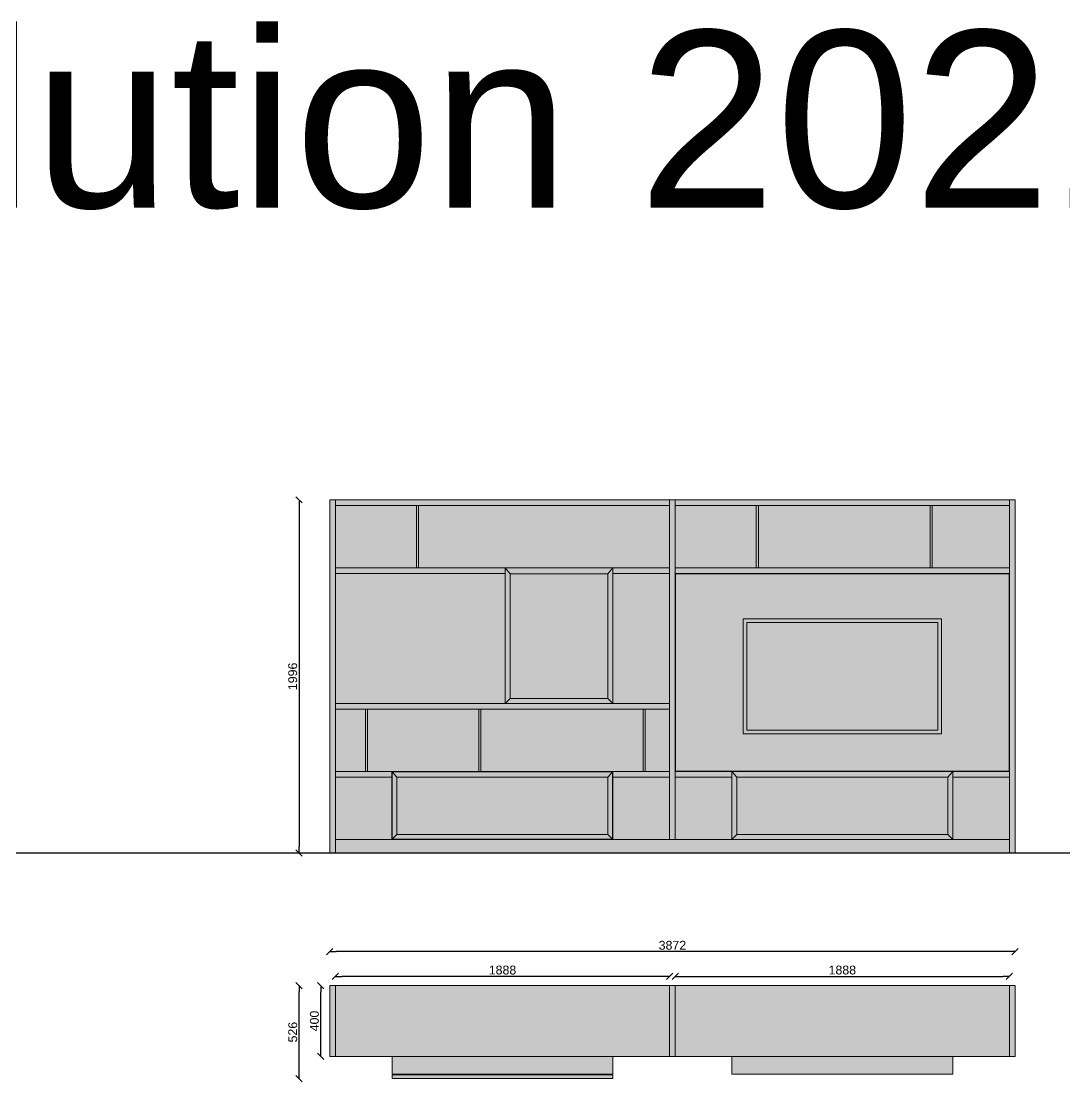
# Model space of a CAD drawing. Header units: inches. Extents: x -2150 to 187520, y -61540 to -22885.
# Drawn here: x 6746 to 12642, y -31187 to -25192 of the extents above; entities that cross this region are included whole.
import ezdxf

# ---------------------------------------------------------------- set-up
doc = ezdxf.new("R2010")
doc.units = ezdxf.units.IN
doc.header["$MEASUREMENT"] = 0
doc.set_wipeout_variables(frame=1)
for name, color, linetype, lineweight in [('Linee arredi', 3, 'Continuous', 20), ('Nessuna', 7, 'Continuous', 5), ('Retino arredi', 7, 'Continuous', 0)]:
    doc.layers.add(name, color=color, linetype=linetype, lineweight=lineweight)
doc.layers.add('Quote', color=5, linetype='Continuous')
doc.styles.add('AI', font='Arial.ttf')
doc.styles.add('Arial', font='Arial.ttf')
doc.dimstyles.new('M&C_quote arredo', dxfattribs={"dimtxt": 50, "dimasz": 35.34668, "dimexe": 0, "dimexo": 0, "dimgap": 10, "dimtad": 1, "dimdec": 0, "dimtxsty": 'Arial', "dimblk": 'VW_SLASH', "dimcen": 0, "dimse1": 1, "dimse2": 1, "dimazin": 0, "dimtfac": 1, "dimtdec": 0, "dimtix": 1, "dimtmove": 0, "dimatfit": 0, "dimldrblk": 'VW_SLASH', "dimfxl": 0, "dimfxlon": 1, "dimfrac": 2, "dimtolj": 1, "dimarcsym": 0})

# ---------------------------------------------------------------- blocks, each defined once
blk = doc.blocks.new('Gruppo-13')
at = {"layer": 'Retino arredi'}
h = blk.add_hatch(color=253, dxfattribs=at)
h.dxf.hatch_style = 1
h.paths.add_polyline_path([(-9187.3, -1123), (-8067.3, -1123), (-8067.3, -1773), (-9187.3, -1773)])
at = {"layer": 'Linee arredi', "lineweight": 5, "transparency": 33554687, "flags": 128}
for points in [[(-9187.3, -1123), (-8067.3, -1123), (-8067.3, -1773), (-9187.3, -1773)], [(-9167.3, -1143), (-8087.3, -1143), (-8087.3, -1753), (-9167.3, -1753)]]:
    blk.add_lwpolyline(points, close=True, dxfattribs=at)
blk = doc.blocks.new('VW_SLASH')
at = {"color": 0, "linetype": 'ByBlock', "lineweight": -2, "transparency": 16777216}
blk.add_line((0, 0), (-1, 0), dxfattribs=at)
at = {"color": 0, "linetype": 'Continuous', "lineweight": -2, "transparency": 16777216, "flags": 128}
blk.add_lwpolyline([(0.5, 0.5), (-0.5, -0.5)], dxfattribs=at)
blk = doc.blocks.new('*D249')
at = {"layer": 'Defpoints', "color": 0, "transparency": 16777216}
for p in [(8489, -30451.5), (8489, -30643.6), (12361, -30643.6)]:
    blk.add_point(p, dxfattribs=at)
at = {"layer": 'Quote', "color": 0, "lineweight": -2, "transparency": 16777216}
blk.add_line((12325.6, -30451.5), (8524.3, -30451.5), dxfattribs=at)
at = {"layer": 'Quote', "color": 0, "lineweight": -2, "transparency": 16777216, "xscale": 35.3466796875, "yscale": 35.3466796875, "zscale": 35.3466796875, "rotation": 180}
blk.add_blockref('VW_SLASH', (8489, -30451.5), dxfattribs=at)
at = {"layer": 'Quote', "color": 0, "lineweight": -2, "transparency": 16777216, "xscale": 35.3466796875, "yscale": 35.3466796875, "zscale": 35.3466796875}
blk.add_blockref('VW_SLASH', (12361, -30451.5), dxfattribs=at)
at = {"layer": 'Quote', "color": 0, "transparency": 16777216, "insert": (10425, -30416), "char_height": 50, "attachment_point": 5, "style": 'Arial'}
blk.add_mtext('\\A1;3872', dxfattribs=at)
blk = doc.blocks.new('*D250')
at = {"layer": 'Defpoints', "color": 0, "transparency": 16777216}
for p in [(8437.6, -30643.6), (8489, -30643.6), (8489, -31043.6)]:
    blk.add_point(p, dxfattribs=at)
at = {"layer": 'Quote', "color": 0, "lineweight": -2, "transparency": 16777216}
blk.add_line((8437.6, -31008.3), (8437.6, -30679), dxfattribs=at)
at = {"layer": 'Quote', "color": 0, "lineweight": -2, "transparency": 16777216, "xscale": 35.3466796875, "yscale": 35.3466796875, "zscale": 35.3466796875}
for p, rotation in [((8437.6, -30643.6), 90), ((8437.6, -31043.6), 270)]:
    blk.add_blockref('VW_SLASH', p, dxfattribs=dict(at, rotation=rotation))
at = {"layer": 'Quote', "color": 0, "transparency": 16777216, "insert": (8402.1, -30843.6), "char_height": 50, "attachment_point": 5, "rotation": 90, "style": 'Arial'}
blk.add_mtext('\\A1;400', dxfattribs=at)
blk = doc.blocks.new('*D251')
at = {"layer": 'Defpoints', "color": 0, "transparency": 16777216}
for p in [(8489, -27897.6), (8315.4, -29893.6), (8489, -29893.6)]:
    blk.add_point(p, dxfattribs=at)
at = {"layer": 'Quote', "color": 0, "lineweight": -2, "transparency": 16777216}
blk.add_line((8315.4, -27933), (8315.4, -29858.3), dxfattribs=at)
at = {"layer": 'Quote', "color": 0, "lineweight": -2, "transparency": 16777216, "xscale": 35.3466796875, "yscale": 35.3466796875, "zscale": 35.3466796875}
for p, rotation in [((8315.4, -27897.6), 90), ((8315.4, -29893.6), 270)]:
    blk.add_blockref('VW_SLASH', p, dxfattribs=dict(at, rotation=rotation))
at = {"layer": 'Quote', "color": 0, "transparency": 16777216, "insert": (8279.9, -28895.6), "char_height": 50, "attachment_point": 5, "rotation": 90, "style": 'Arial'}
blk.add_mtext('\\A1;1996', dxfattribs=at)
blk = doc.blocks.new('*D252')
at = {"layer": 'Defpoints', "color": 0, "transparency": 16777216}
for p in [(8521, -30591.5), (8521, -30643.6), (10409, -30643.6)]:
    blk.add_point(p, dxfattribs=at)
at = {"layer": 'Quote', "color": 0, "lineweight": -2, "transparency": 16777216}
blk.add_line((10373.6, -30591.5), (8556.3, -30591.5), dxfattribs=at)
at = {"layer": 'Quote', "color": 0, "lineweight": -2, "transparency": 16777216, "xscale": 35.3466796875, "yscale": 35.3466796875, "zscale": 35.3466796875, "rotation": 180}
blk.add_blockref('VW_SLASH', (8521, -30591.5), dxfattribs=at)
at = {"layer": 'Quote', "color": 0, "lineweight": -2, "transparency": 16777216, "xscale": 35.3466796875, "yscale": 35.3466796875, "zscale": 35.3466796875}
blk.add_blockref('VW_SLASH', (10409, -30591.5), dxfattribs=at)
at = {"layer": 'Quote', "color": 0, "transparency": 16777216, "insert": (9465, -30556), "char_height": 50, "attachment_point": 5, "style": 'Arial'}
blk.add_mtext('\\A1;1888', dxfattribs=at)
blk = doc.blocks.new('*D253')
at = {"layer": 'Defpoints', "color": 0, "transparency": 16777216}
for p in [(8315.4, -30643.6), (8489, -30643.6), (8841, -31169.6)]:
    blk.add_point(p, dxfattribs=at)
at = {"layer": 'Quote', "color": 0, "lineweight": -2, "transparency": 16777216}
blk.add_line((8315.4, -31134.3), (8315.4, -30679), dxfattribs=at)
at = {"layer": 'Quote', "color": 0, "lineweight": -2, "transparency": 16777216, "xscale": 35.3466796875, "yscale": 35.3466796875, "zscale": 35.3466796875}
for p, rotation in [((8315.4, -30643.6), 90), ((8315.4, -31169.6), 270)]:
    blk.add_blockref('VW_SLASH', p, dxfattribs=dict(at, rotation=rotation))
at = {"layer": 'Quote', "color": 0, "transparency": 16777216, "insert": (8279.9, -30906.6), "char_height": 50, "attachment_point": 5, "rotation": 90, "style": 'Arial'}
blk.add_mtext('\\A1;526', dxfattribs=at)
blk = doc.blocks.new('*D254')
at = {"layer": 'Defpoints', "color": 0, "transparency": 16777216}
for p in [(12329, -30591.5), (10441, -30643.6), (12329, -30643.6)]:
    blk.add_point(p, dxfattribs=at)
at = {"layer": 'Quote', "color": 0, "lineweight": -2, "transparency": 16777216}
blk.add_line((10476.3, -30591.5), (12293.6, -30591.5), dxfattribs=at)
at = {"layer": 'Quote', "color": 0, "lineweight": -2, "transparency": 16777216, "xscale": 35.3466796875, "yscale": 35.3466796875, "zscale": 35.3466796875, "rotation": 180}
blk.add_blockref('VW_SLASH', (10441, -30591.5), dxfattribs=at)
at = {"layer": 'Quote', "color": 0, "lineweight": -2, "transparency": 16777216, "xscale": 35.3466796875, "yscale": 35.3466796875, "zscale": 35.3466796875}
blk.add_blockref('VW_SLASH', (12329, -30591.5), dxfattribs=at)
at = {"layer": 'Quote', "color": 0, "transparency": 16777216, "insert": (11385, -30556), "char_height": 50, "attachment_point": 5, "style": 'Arial'}
blk.add_mtext('\\A1;1888', dxfattribs=at)

msp = doc.modelspace()

# ---------------------------------------------------------------- hatches: boundary and pattern name
at = {"layer": 'Nessuna', "linetype": 'Continuous', "lineweight": 5, "transparency": 33554534}
h = msp.add_hatch(color=256, dxfattribs=at)
h.set_gradient(color1=(255, 255, 255), color2=(154, 154, 154))
h.paths.add_polyline_path([(8842, -29435.6), (10086, -29435.6), (10086, -29815.6), (8842, -29815.6)])
at = {"layer": 'Retino arredi'}
h = msp.add_hatch(color=253, dxfattribs=at)
h.dxf.hatch_style = 1
h.paths.add_polyline_path([(12009, -29433.6), (10761, -29433.6), (10761, -29817.6), (12009, -29817.6)])
h = msp.add_hatch(color=253, dxfattribs=at)
h.dxf.hatch_style = 1
h.paths.add_polyline_path([(8842, -29435.6), (10086, -29435.6), (10086, -29815.6), (8842, -29815.6)])

# ---------------------------------------------------------------- linework, layer by layer
msp.add_line((-2149.6, -29893.6), (40321.6, -29893.6))

# ---------------------------------------------------------------- texts
at = {"insert": (682.6, -25245.5), "char_height": 1000, "width": 77910.081, "attachment_point": 1, "style": 'AI'}
msp.add_mtext('Smart Solution 2021', dxfattribs=at)

# ---------------------------------------------------------------- wipeouts: each hides what was drawn before it
at = {"color": 255, "linetype": 'Continuous', "lineweight": 5, "transparency": 33554687}
msp.add_wipeout([(8489, -30643.6), (12361, -30643.6), (12361, -31043.6), (8489, -31043.6)], dxfattribs=at).dxf.layer = 'Nessuna'

# ---------------------------------------------------------------- next in the draw order: hatches: boundary and pattern name
at = {"layer": 'Retino arredi'}
h = msp.add_hatch(color=256, dxfattribs=at)
h.dxf.hatch_style = 1
h.paths.add_polyline_path([(8489, -30643.6), (12361, -30643.6), (12361, -31043.6), (8489, -31043.6)])

# ---------------------------------------------------------------- next in the draw order: linework, layer by layer
at = {"layer": 'Linee arredi'}
msp.add_lwpolyline([(8489, -30643.6), (12361, -30643.6), (12361, -31043.6), (8489, -31043.6)], close=True, dxfattribs=at)

# ---------------------------------------------------------------- next in the draw order: dimensions: what is measured, and where the dimension line sits
at = {"layer": 'Quote', "color": 7}
dim = msp.add_linear_dim(base=(8489, -30451.5), p1=(12361, -30643.6), p2=(8489, -30643.6), dimstyle='M&C_quote arredo', override={"dimpost": '<>', "dimtmove": 1}, dxfattribs=at)
dim.commit()
dim.dimension.update_dxf_attribs({"geometry": '*D249', "text_midpoint": (10425, -30416)})
dim = msp.add_linear_dim(base=(8437.6, -30643.6), p1=(8489, -31043.6), p2=(8489, -30643.6), angle=270, dimstyle='M&C_quote arredo', override={"dimpost": '<>', "dimtmove": 1}, dxfattribs=at)
dim.commit()
dim.dimension.update_dxf_attribs({"geometry": '*D250', "text_midpoint": (8402.1, -30843.6)})

# ---------------------------------------------------------------- next in the draw order: wipeouts: each hides what was drawn before it
at = {"color": 255, "linetype": 'Continuous', "lineweight": 5, "transparency": 33554687}
msp.add_wipeout([(8489, -27897.6), (12361, -27897.6), (12361, -29893.6), (8489, -29893.6)], dxfattribs=at).dxf.layer = 'Nessuna'

# ---------------------------------------------------------------- next in the draw order: hatches: boundary and pattern name
at = {"layer": 'Nessuna', "linetype": 'Continuous', "lineweight": 0, "true_color": 0x777777, "transparency": 33554687}
for points in [[(8979, -27929.6), (8991, -27929.6), (8991, -28281.6), (8979, -28281.6)], [(10899, -27929.6), (10911, -27929.6), (10911, -28281.6), (10899, -28281.6)], [(11881, -27929.6), (11893, -27929.6), (11893, -28281.6), (11881, -28281.6)]]:
    msp.add_hatch(color=8, dxfattribs=at).paths.add_polyline_path(points)

# ---------------------------------------------------------------- next in the draw order: linework, layer by layer
at = {"layer": 'Linee arredi'}
for points in [[(8979, -27929.6), (8991, -27929.6), (8991, -28281.6), (8979, -28281.6)], [(10899, -27929.6), (10911, -27929.6), (10911, -28281.6), (10899, -28281.6)], [(11881, -27929.6), (11893, -27929.6), (11893, -28281.6), (11881, -28281.6)]]:
    msp.add_lwpolyline(points, close=True, dxfattribs=at)
at = {"layer": 'Nessuna', "color": 7, "linetype": 'Continuous', "lineweight": 5, "transparency": 33554687, "flags": 128}
for points in [[(8489, -27897.6), (12361, -27897.6), (12361, -29893.6), (8489, -29893.6)], [(10443, -28315.6), (12327, -28315.6), (12327, -29431.6), (10443, -29431.6)]]:
    msp.add_lwpolyline(points, close=True, dxfattribs=at)

# ---------------------------------------------------------------- next in the draw order: block references
at = {"color": 7, "transparency": 33554687}
msp.add_blockref('Gruppo-13', (20012.3, -27447.6), dxfattribs=at)

# ---------------------------------------------------------------- next in the draw order: wipeouts: each hides what was drawn before it
at = {"color": 255, "linetype": 'Continuous', "lineweight": 5, "transparency": 33554687}
for points in [[(8489, -30643.6), (8521, -30643.6), (8521, -31043.6), (8489, -31043.6)], [(10409, -30643.6), (10441, -30643.6), (10441, -31043.6), (10409, -31043.6)], [(12329, -30643.6), (12361, -30643.6), (12361, -31043.6), (12329, -31043.6)], [(8841, -31043.6), (10089, -31043.6), (10089, -31143.6), (8841, -31143.6)], [(10761, -31043.6), (12009, -31043.6), (12009, -31143.6), (10761, -31143.6)]]:
    msp.add_wipeout(points, dxfattribs=at).dxf.layer = 'Nessuna'

# ---------------------------------------------------------------- next in the draw order: hatches: boundary and pattern name
at = {"layer": 'Retino arredi'}
h = msp.add_hatch(color=256, dxfattribs=at)
h.dxf.hatch_style = 1
h.paths.add_polyline_path([(8489, -30643.6), (8521, -30643.6), (8521, -31043.6), (8489, -31043.6)])
h = msp.add_hatch(color=256, dxfattribs=at)
h.dxf.hatch_style = 1
h.paths.add_polyline_path([(10409, -30643.6), (10441, -30643.6), (10441, -31043.6), (10409, -31043.6)])
h = msp.add_hatch(color=256, dxfattribs=at)
h.dxf.hatch_style = 1
h.paths.add_polyline_path([(12329, -30643.6), (12361, -30643.6), (12361, -31043.6), (12329, -31043.6)])
h = msp.add_hatch(color=253, dxfattribs=at)
h.dxf.hatch_style = 1
h.paths.add_polyline_path([(8841, -31043.6), (10089, -31043.6), (10089, -31143.6), (8841, -31143.6)])
h = msp.add_hatch(color=253, dxfattribs=at)
h.dxf.hatch_style = 1
h.paths.add_polyline_path([(10761, -31043.6), (12009, -31043.6), (12009, -31143.6), (10761, -31143.6)])
h = msp.add_hatch(color=253, dxfattribs=at)
h.dxf.hatch_style = 1
h.paths.add_polyline_path([(8841, -31147.6), (10089, -31147.6), (10089, -31169.6), (8841, -31169.6)])

# ---------------------------------------------------------------- next in the draw order: linework, layer by layer
at = {"layer": 'Linee arredi'}
for points in [[(8489, -30643.6), (8521, -30643.6), (8521, -31043.6), (8489, -31043.6)], [(10409, -30643.6), (10441, -30643.6), (10441, -31043.6), (10409, -31043.6)], [(12329, -30643.6), (12361, -30643.6), (12361, -31043.6), (12329, -31043.6)], [(8841, -31043.6), (10089, -31043.6), (10089, -31143.6), (8841, -31143.6)], [(10761, -31043.6), (12009, -31043.6), (12009, -31143.6), (10761, -31143.6)], [(8841, -31147.6), (10089, -31147.6), (10089, -31169.6), (8841, -31169.6)]]:
    msp.add_lwpolyline(points, close=True, dxfattribs=at)

# ---------------------------------------------------------------- next in the draw order: dimensions: what is measured, and where the dimension line sits
at = {"layer": 'Quote', "color": 7}
for base, p1, p2, picture, middle in [((8521, -30591.5), (10409, -30643.6), (8521, -30643.6), '*D252', (9465, -30556)), ((12329, -30591.5), (10441, -30643.6), (12329, -30643.6), '*D254', (11385, -30556))]:
    dim = msp.add_linear_dim(base=base, p1=p1, p2=p2, dimstyle='M&C_quote arredo', override={"dimpost": '<>', "dimtmove": 1}, dxfattribs=at)
    dim.commit()
    dim.dimension.update_dxf_attribs({"geometry": picture, "text_midpoint": middle})
dim = msp.add_linear_dim(base=(8315.4, -30643.6), p1=(8841, -31169.6), p2=(8489, -30643.6), angle=270, dimstyle='M&C_quote arredo', override={"dimpost": '<>', "dimtmove": 1}, dxfattribs=at)
dim.commit()
dim.dimension.update_dxf_attribs({"geometry": '*D253', "text_midpoint": (8279.9, -30906.6)})

# ---------------------------------------------------------------- next in the draw order: wipeouts: each hides what was drawn before it
at = {"color": 255, "linetype": 'Continuous', "lineweight": 5, "transparency": 33554687}
msp.add_wipeout([(8521, -29817.6), (12329, -29817.6), (12329, -29893.6), (8521, -29893.6)], dxfattribs=at).dxf.layer = 'Nessuna'

# ---------------------------------------------------------------- next in the draw order: hatches: boundary and pattern name
at = {"layer": 'Retino arredi'}
h = msp.add_hatch(color=7, dxfattribs=at)
h.dxf.hatch_style = 1
h.paths.add_polyline_path([(8521, -29817.6), (12329, -29817.6), (12329, -29893.6), (8521, -29893.6)])

# ---------------------------------------------------------------- next in the draw order: linework, layer by layer
at = {"layer": 'Linee arredi'}
msp.add_lwpolyline([(8521, -29817.6), (12329, -29817.6), (12329, -29893.6), (8521, -29893.6)], close=True, dxfattribs=at)

# ---------------------------------------------------------------- next in the draw order: wipeouts: each hides what was drawn before it
at = {"color": 255, "linetype": 'Continuous', "lineweight": 5, "transparency": 33554687}
msp.add_wipeout([(8489, -27897.6), (8521, -27897.6), (8521, -29893.6), (8489, -29893.6)], dxfattribs=at).dxf.layer = 'Nessuna'

# ---------------------------------------------------------------- next in the draw order: hatches: boundary and pattern name
at = {"layer": 'Retino arredi'}
h = msp.add_hatch(color=7, dxfattribs=at)
h.dxf.hatch_style = 1
h.paths.add_polyline_path([(8489, -27897.6), (8521, -27897.6), (8521, -29893.6), (8489, -29893.6)])
h = msp.add_hatch(color=254, dxfattribs=at)
h.dxf.hatch_style = 1
h.paths.add_polyline_path([(12329, -27929.6), (8521, -27929.6), (8521, -29817.6), (12329, -29817.6)])

# ---------------------------------------------------------------- next in the draw order: linework, layer by layer
at = {"layer": 'Linee arredi'}
msp.add_lwpolyline([(8489, -27897.6), (8521, -27897.6), (8521, -29893.6), (8489, -29893.6)], close=True, dxfattribs=at)

# ---------------------------------------------------------------- next in the draw order: dimensions: what is measured, and where the dimension line sits
at = {"layer": 'Quote', "color": 7}
dim = msp.add_linear_dim(base=(8315.4, -29893.6), p1=(8489, -27897.6), p2=(8489, -29893.6), angle=270, dimstyle='M&C_quote arredo', override={"dimpost": '<>', "dimtmove": 1}, dxfattribs=at)
dim.commit()
dim.dimension.update_dxf_attribs({"geometry": '*D251', "text_midpoint": (8279.9, -28895.6)})

# ---------------------------------------------------------------- next in the draw order: wipeouts: each hides what was drawn before it
at = {"color": 255, "linetype": 'Continuous', "lineweight": 5, "transparency": 33554687}
for points in [[(10409, -27897.6), (10441, -27897.6), (10441, -29817.6), (10409, -29817.6)], [(12329, -27897.6), (12361, -27897.6), (12361, -29893.6), (12329, -29893.6)], [(10761, -29817.6), (10789, -29789.6), (11981, -29789.6), (12009, -29817.6)]]:
    msp.add_wipeout(points, dxfattribs=at).dxf.layer = 'Nessuna'

# ---------------------------------------------------------------- next in the draw order: hatches: boundary and pattern name
at = {"layer": 'Retino arredi'}
h = msp.add_hatch(color=7, dxfattribs=at)
h.dxf.hatch_style = 1
h.paths.add_polyline_path([(10409, -27897.6), (10441, -27897.6), (10441, -29817.6), (10409, -29817.6)])
h = msp.add_hatch(color=7, dxfattribs=at)
h.dxf.hatch_style = 1
h.paths.add_polyline_path([(12329, -27897.6), (12361, -27897.6), (12361, -29893.6), (12329, -29893.6)])
h = msp.add_hatch(color=253, dxfattribs=at)
h.dxf.hatch_style = 1
h.paths.add_polyline_path([(10761, -29817.6), (10789, -29789.6), (11981, -29789.6), (12009, -29817.6)])

# ---------------------------------------------------------------- next in the draw order: linework, layer by layer
at = {"layer": 'Linee arredi'}
for points in [[(10409, -27897.6), (10441, -27897.6), (10441, -29817.6), (10409, -29817.6)], [(12329, -27897.6), (12361, -27897.6), (12361, -29893.6), (12329, -29893.6)], [(10761, -29817.6), (10789, -29789.6), (11981, -29789.6), (12009, -29817.6)]]:
    msp.add_lwpolyline(points, close=True, dxfattribs=at)

# ---------------------------------------------------------------- next in the draw order: wipeouts: each hides what was drawn before it
at = {"color": 255, "linetype": 'Continuous', "lineweight": 5, "transparency": 33554687}
for points in [[(8521, -27897.6), (10409, -27897.6), (10409, -27929.6), (8521, -27929.6)], [(8521, -28281.6), (10409, -28281.6), (10409, -28313.6), (8521, -28313.6)], [(10441, -28281.6), (12329, -28281.6), (12329, -28313.6), (10441, -28313.6)], [(8521, -29049.6), (10409, -29049.6), (10409, -29081.6), (8521, -29081.6)], [(8521, -29433.6), (10409, -29433.6), (10409, -29465.6), (8521, -29465.6)], [(10441, -29433.6), (12329, -29433.6), (12329, -29465.6), (10441, -29465.6)]]:
    msp.add_wipeout(points, dxfattribs=at).dxf.layer = 'Nessuna'

# ---------------------------------------------------------------- next in the draw order: hatches: boundary and pattern name
at = {"layer": 'Nessuna', "linetype": 'Continuous', "lineweight": 0, "true_color": 0x777777, "transparency": 33554687}
for points in [[(8691, -29081.6), (8703, -29081.6), (8703, -29433.6), (8691, -29433.6)], [(9331, -29081.6), (9343, -29081.6), (9343, -29433.6), (9331, -29433.6)], [(10259, -29081.6), (10271, -29081.6), (10271, -29433.6), (10259, -29433.6)]]:
    msp.add_hatch(color=8, dxfattribs=at).paths.add_polyline_path(points)
at = {"layer": 'Retino arredi'}
h = msp.add_hatch(color=7, dxfattribs=at)
h.dxf.hatch_style = 1
h.paths.add_polyline_path([(10441, -27897.6), (12329, -27897.6), (12329, -27929.6), (10441, -27929.6)], flags=17)
h.paths.add_polyline_path([(10441, -27897.6), (12329, -27897.6), (12329, -27929.6), (10441, -27929.6)], flags=17)
h.paths.add_polyline_path([(8521, -27897.6), (10409, -27897.6), (10409, -27929.6), (8521, -27929.6)])
h = msp.add_hatch(color=7, dxfattribs=at)
h.dxf.hatch_style = 1
h.paths.add_polyline_path([(8521, -28281.6), (10409, -28281.6), (10409, -28313.6), (8521, -28313.6)])
h = msp.add_hatch(color=7, dxfattribs=at)
h.dxf.hatch_style = 1
h.paths.add_polyline_path([(10441, -28281.6), (12329, -28281.6), (12329, -28313.6), (10441, -28313.6)])
h = msp.add_hatch(color=7, dxfattribs=at)
h.dxf.hatch_style = 1
h.paths.add_polyline_path([(8521, -29049.6), (10409, -29049.6), (10409, -29081.6), (8521, -29081.6)])
h = msp.add_hatch(color=7, dxfattribs=at)
h.dxf.hatch_style = 1
h.paths.add_polyline_path([(8521, -29433.6), (10409, -29433.6), (10409, -29465.6), (8521, -29465.6)])
h = msp.add_hatch(color=7, dxfattribs=at)
h.dxf.hatch_style = 1
h.paths.add_polyline_path([(10441, -29433.6), (12329, -29433.6), (12329, -29465.6), (10441, -29465.6)])
h = msp.add_hatch(color=253, dxfattribs=at)
h.dxf.hatch_style = 1
h.paths.add_polyline_path([(12009, -29433.6), (10761, -29433.6), (10789, -29465.6), (11981, -29465.6)])
h = msp.add_hatch(color=253, dxfattribs=at)
h.dxf.hatch_style = 1
h.paths.add_polyline_path([(10086, -29435.9), (10086, -29435.6), (8842, -29435.6), (8842, -29435.9), (8868, -29465.6), (10060, -29465.6)])
h = msp.add_hatch(color=253, dxfattribs=at)
h.dxf.hatch_style = 1
h.paths.add_polyline_path([(10086, -29435.9), (10086, -29435.6), (8842, -29435.6), (8842, -29435.9), (8868, -29465.6), (10060, -29465.6)])
h = msp.add_hatch(color=253, dxfattribs=at)
h.dxf.hatch_style = 1
h.paths.add_polyline_path([(10086, -29465.6), (10060, -29465.6), (10060, -29465.6), (10060, -29789.6), (10086, -29815.6)])

# ---------------------------------------------------------------- next in the draw order: linework, layer by layer
at = {"layer": 'Linee arredi'}
for points in [[(8521, -27897.6), (10409, -27897.6), (10409, -27929.6), (8521, -27929.6)], [(8521, -28281.6), (10409, -28281.6), (10409, -28313.6), (8521, -28313.6)], [(10441, -28281.6), (12329, -28281.6), (12329, -28313.6), (10441, -28313.6)], [(8521, -29049.6), (10409, -29049.6), (10409, -29081.6), (8521, -29081.6)], [(8691, -29081.6), (8703, -29081.6), (8703, -29433.6), (8691, -29433.6)], [(9331, -29081.6), (9343, -29081.6), (9343, -29433.6), (9331, -29433.6)], [(10259, -29081.6), (10271, -29081.6), (10271, -29433.6), (10259, -29433.6)], [(8521, -29433.6), (10409, -29433.6), (10409, -29465.6), (8521, -29465.6)], [(10441, -29433.6), (12329, -29433.6), (12329, -29465.6), (10441, -29465.6)]]:
    msp.add_lwpolyline(points, close=True, dxfattribs=at)

# ---------------------------------------------------------------- next in the draw order: wipeouts: each hides what was drawn before it
at = {"color": 255, "linetype": 'Continuous', "lineweight": 5, "transparency": 33554687}
for points in [[(10441, -27897.6), (12329, -27897.6), (12329, -27929.6), (10441, -27929.6)], [(9508, -28315.6), (10060, -28315.6), (10060, -29021.6), (9508, -29021.6)], [(8840, -29433.6), (8868, -29465.6), (10060, -29465.6), (10088, -29433.6)], [(10761, -29433.6), (10789, -29465.6), (11981, -29465.6), (12009, -29433.6)], [(8840, -29817.6), (8868, -29789.6), (10060, -29789.6), (10088, -29817.6)]]:
    msp.add_wipeout(points, dxfattribs=at).dxf.layer = 'Nessuna'

# ---------------------------------------------------------------- next in the draw order: hatches: boundary and pattern name
at = {"layer": 'Retino arredi'}
h = msp.add_hatch(color=7, dxfattribs=at)
h.dxf.hatch_style = 1
h.paths.add_polyline_path([(10441, -27897.6), (12329, -27897.6), (12329, -27929.6), (10441, -27929.6)])
h = msp.add_hatch(color=253, dxfattribs=at)
h.dxf.hatch_style = 1
h.paths.add_polyline_path([(10060, -28315.6), (9508, -28315.6), (9508, -29021.6), (10060, -29021.6)])
h = msp.add_hatch(color=253, dxfattribs=at)
h.dxf.hatch_style = 1
h.paths.add_polyline_path([(10761, -29433.6), (10789, -29465.6), (11981, -29465.6), (12009, -29433.6)])

# ---------------------------------------------------------------- next in the draw order: linework, layer by layer
at = {"layer": 'Linee arredi'}
for points in [[(10441, -27897.6), (12329, -27897.6), (12329, -27929.6), (10441, -27929.6)], [(10761, -29433.6), (10789, -29465.6), (11981, -29465.6), (12009, -29433.6)]]:
    msp.add_lwpolyline(points, close=True, dxfattribs=at)
at = {"layer": 'Nessuna', "color": 7, "linetype": 'Continuous', "lineweight": 5, "transparency": 33554687, "flags": 128}
for points in [[(9508, -28315.6), (10060, -28315.6), (10060, -29021.6), (9508, -29021.6)], [(8840, -29433.6), (8868, -29465.6), (10060, -29465.6), (10088, -29433.6)], [(8840, -29817.6), (8868, -29789.6), (10060, -29789.6), (10088, -29817.6)]]:
    msp.add_lwpolyline(points, close=True, dxfattribs=at)

# ---------------------------------------------------------------- next in the draw order: wipeouts: each hides what was drawn before it
at = {"color": 255, "linetype": 'Continuous', "lineweight": 5, "transparency": 33554687}
for points in [[(9508, -28315.6), (9480, -28281.6), (10088, -28281.6), (10060, -28315.6)], [(8840, -29433.6), (8840, -29817.6), (8868, -29789.6), (8868, -29465.6)], [(10088, -29817.6), (10060, -29789.6), (10060, -29465.6), (10088, -29433.6)], [(10761, -29433.6), (10761, -29817.6), (10789, -29789.6), (10789, -29465.6)], [(12009, -29817.6), (11981, -29789.6), (11981, -29465.6), (12009, -29433.6)]]:
    msp.add_wipeout(points, dxfattribs=at).dxf.layer = 'Nessuna'

# ---------------------------------------------------------------- next in the draw order: hatches: boundary and pattern name
at = {"layer": 'Retino arredi'}
h = msp.add_hatch(color=253, dxfattribs=at)
h.dxf.hatch_style = 1
h.paths.add_polyline_path([(9480, -28281.6), (9508, -28315.6), (9508, -29021.6), (9480, -29049.6)], flags=17)
h.paths.add_polyline_path([(9480, -28281.6), (9508, -28315.6), (9508, -29021.6), (9480, -29049.6)], flags=17)
h.paths.add_polyline_path([(9508, -28315.6), (9480, -28281.6), (10088, -28281.6), (10060, -28315.6)])
h = msp.add_hatch(color=253, dxfattribs=at)
h.dxf.hatch_style = 1
h.paths.add_polyline_path([(10761, -29433.6), (10761, -29817.6), (10789, -29789.6), (10789, -29465.6)])
h = msp.add_hatch(color=253, dxfattribs=at)
h.dxf.hatch_style = 1
h.paths.add_polyline_path([(12009, -29817.6), (11981, -29789.6), (11981, -29465.6), (12009, -29433.6)])

# ---------------------------------------------------------------- next in the draw order: linework, layer by layer
at = {"layer": 'Linee arredi'}
for points in [[(9508, -28315.6), (9480, -28281.6), (10088, -28281.6), (10060, -28315.6)], [(8840, -29433.6), (8840, -29817.6), (8868, -29789.6), (8868, -29465.6)], [(10088, -29817.6), (10060, -29789.6), (10060, -29465.6), (10088, -29433.6)], [(10761, -29433.6), (10761, -29817.6), (10789, -29789.6), (10789, -29465.6)], [(12009, -29817.6), (11981, -29789.6), (11981, -29465.6), (12009, -29433.6)]]:
    msp.add_lwpolyline(points, close=True, dxfattribs=at)

# ---------------------------------------------------------------- next in the draw order: wipeouts: each hides what was drawn before it
at = {"color": 255, "linetype": 'Continuous', "lineweight": 5, "transparency": 33554687}
for points in [[(9480, -28281.6), (9508, -28315.6), (9508, -29021.6), (9480, -29049.6)], [(10088, -28281.6), (10060, -28315.6), (10060, -29021.6), (10088, -29049.6)], [(8868, -29465.6), (10060, -29465.6), (10060, -29789.6), (8868, -29789.6)], [(10789, -29465.6), (11981, -29465.6), (11981, -29789.6), (10789, -29789.6)]]:
    msp.add_wipeout(points, dxfattribs=at).dxf.layer = 'Nessuna'

# ---------------------------------------------------------------- next in the draw order: hatches: boundary and pattern name
at = {"layer": 'Nessuna', "linetype": 'Continuous', "lineweight": 0, "true_color": 0x555555, "transparency": 33554687}
h = msp.add_hatch(color=251, dxfattribs=at)
h.paths.add_polyline_path([(8840, -29433.6), (8840, -29817.6), (10088, -29817.6), (10088, -29433.6)])
h.paths.add_polyline_path([(10086, -29815.6), (8842, -29815.6), (8842, -29435.6), (10086, -29435.6)])
at = {"layer": 'Retino arredi'}
h = msp.add_hatch(color=253, dxfattribs=at)
h.dxf.hatch_style = 1
h.paths.add_polyline_path([(9480, -28281.6), (9508, -28315.6), (9508, -29021.6), (9480, -29049.6)])
h = msp.add_hatch(color=253, dxfattribs=at)
h.dxf.hatch_style = 1
h.paths.add_polyline_path([(10088, -28281.6), (10060, -28315.6), (10060, -29021.6), (10088, -29049.6)])
h = msp.add_hatch(color=253, dxfattribs=at)
h.dxf.hatch_style = 1
h.paths.add_polyline_path([(10086, -29435.9), (8842, -29435.9), (8842, -29815.6), (10086, -29815.6)])
h = msp.add_hatch(color=253, dxfattribs=at)
h.dxf.hatch_style = 1
h.paths.add_polyline_path([(10789, -29465.6), (11981, -29465.6), (11981, -29789.6), (10789, -29789.6)])

# ---------------------------------------------------------------- next in the draw order: linework, layer by layer
at = {"layer": 'Linee arredi'}
for points in [[(9480, -28281.6), (9508, -28315.6), (9508, -29021.6), (9480, -29049.6)], [(10088, -28281.6), (10060, -28315.6), (10060, -29021.6), (10088, -29049.6)], [(8840, -29433.6), (8840, -29817.6), (10088, -29817.6), (10088, -29433.6)], [(8842, -29435.6), (10086, -29435.6), (10086, -29815.6), (8842, -29815.6)], [(8868, -29465.6), (10060, -29465.6), (10060, -29789.6), (8868, -29789.6)], [(10789, -29465.6), (11981, -29465.6), (11981, -29789.6), (10789, -29789.6)]]:
    msp.add_lwpolyline(points, close=True, dxfattribs=at)
at = {"layer": 'Nessuna', "color": 7, "linetype": 'Continuous', "lineweight": 5, "transparency": 33554687, "flags": 128}
msp.add_lwpolyline([(10086, -29815.6), (8842, -29815.6), (8842, -29435.6), (10086, -29435.6)], close=True, dxfattribs=at)

# ---------------------------------------------------------------- next in the draw order: wipeouts: each hides what was drawn before it
at = {"color": 255, "linetype": 'Continuous', "lineweight": 5, "transparency": 33554687}
msp.add_wipeout([(9480, -29049.6), (9508, -29021.6), (10060, -29021.6), (10088, -29049.6)], dxfattribs=at).dxf.layer = 'Nessuna'

# ---------------------------------------------------------------- next in the draw order: hatches: boundary and pattern name
at = {"layer": 'Retino arredi'}
h = msp.add_hatch(color=253, dxfattribs=at)
h.dxf.hatch_style = 1
h.paths.add_polyline_path([(9480, -29049.6), (9508, -29021.6), (10060, -29021.6), (10088, -29049.6)])

# ---------------------------------------------------------------- next in the draw order: linework, layer by layer
at = {"layer": 'Linee arredi'}
msp.add_lwpolyline([(9480, -29049.6), (9508, -29021.6), (10060, -29021.6), (10088, -29049.6)], close=True, dxfattribs=at)

doc.saveas('drawing.dxf')
